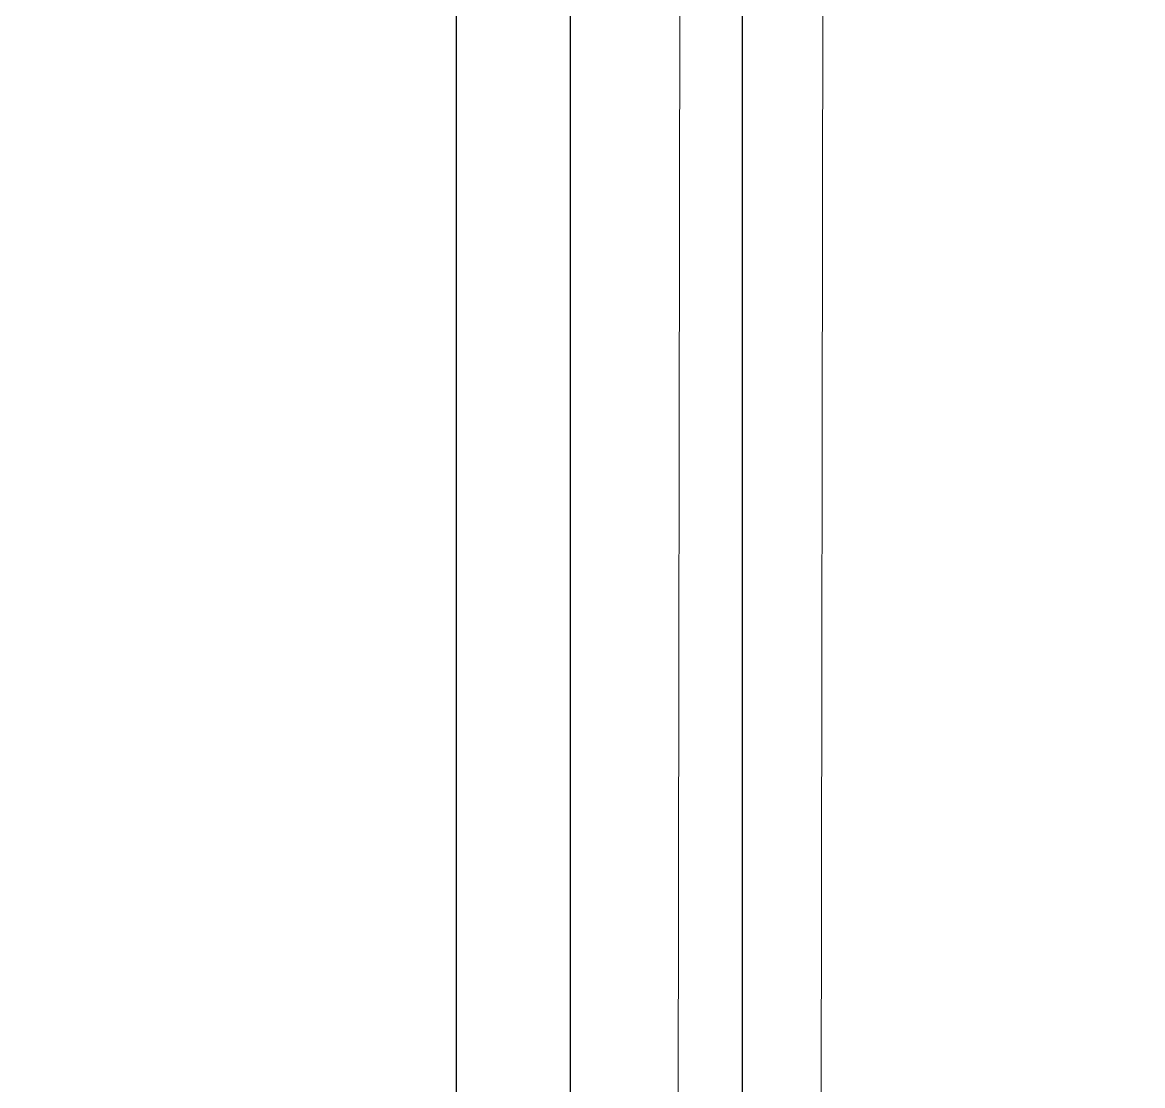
# Model space of a CAD drawing. Header units: millimetres. Extents: x 1573 to 2177, y 1587 to 1932.
# Drawn here: x 1903.7391 to 1904.033, y 1919.7568 to 1920.0359 of the extents above; entities that cross this region are included whole.
import ezdxf

# ---------------------------------------------------------------- set-up
doc = ezdxf.new("R2010")
doc.units = ezdxf.units.MM
doc.header["$LTSCALE"] = 0.03
doc.linetypes.add('HIDDEN', pattern=[9.525, 6.35, -3.175])
doc.layers.add('-HIDRO', color=8, linetype='Continuous')
doc.layers.add('AF', color=2, linetype='Continuous')
doc.layers.add('TigreCad', color=2, linetype='Continuous', lineweight=13)

msp = doc.modelspace()

# ---------------------------------------------------------------- linework, layer by layer
at = {"layer": '-HIDRO'}
for p, q in [((1903.88289, 1918.0753), (1903.88289, 1920.5503)), ((1903.85289, 1920.5203), (1903.85289, 1918.1503))]:
    msp.add_line(p, q, dxfattribs=at)
at = {"layer": '-HIDRO', "linetype": 'HIDDEN', "ltscale": 0.5}
msp.add_circle((1901.78298, 1918.29066), 2.25, dxfattribs=at)
at = {"layer": 'AF', "ltscale": 100}
msp.add_line((1903.92789, 1920.09108), (1903.92789, 1919.1313), dxfattribs=at)
at = {"layer": 'TigreCad', "ltscale": 100}
for p, q in [((1903.90914, 1918.3409), (1903.91162, 1920.08081)), ((1903.94664, 1918.34085), (1903.94912, 1920.08075))]:
    msp.add_line(p, q, dxfattribs=at)

doc.saveas('drawing.dxf')
